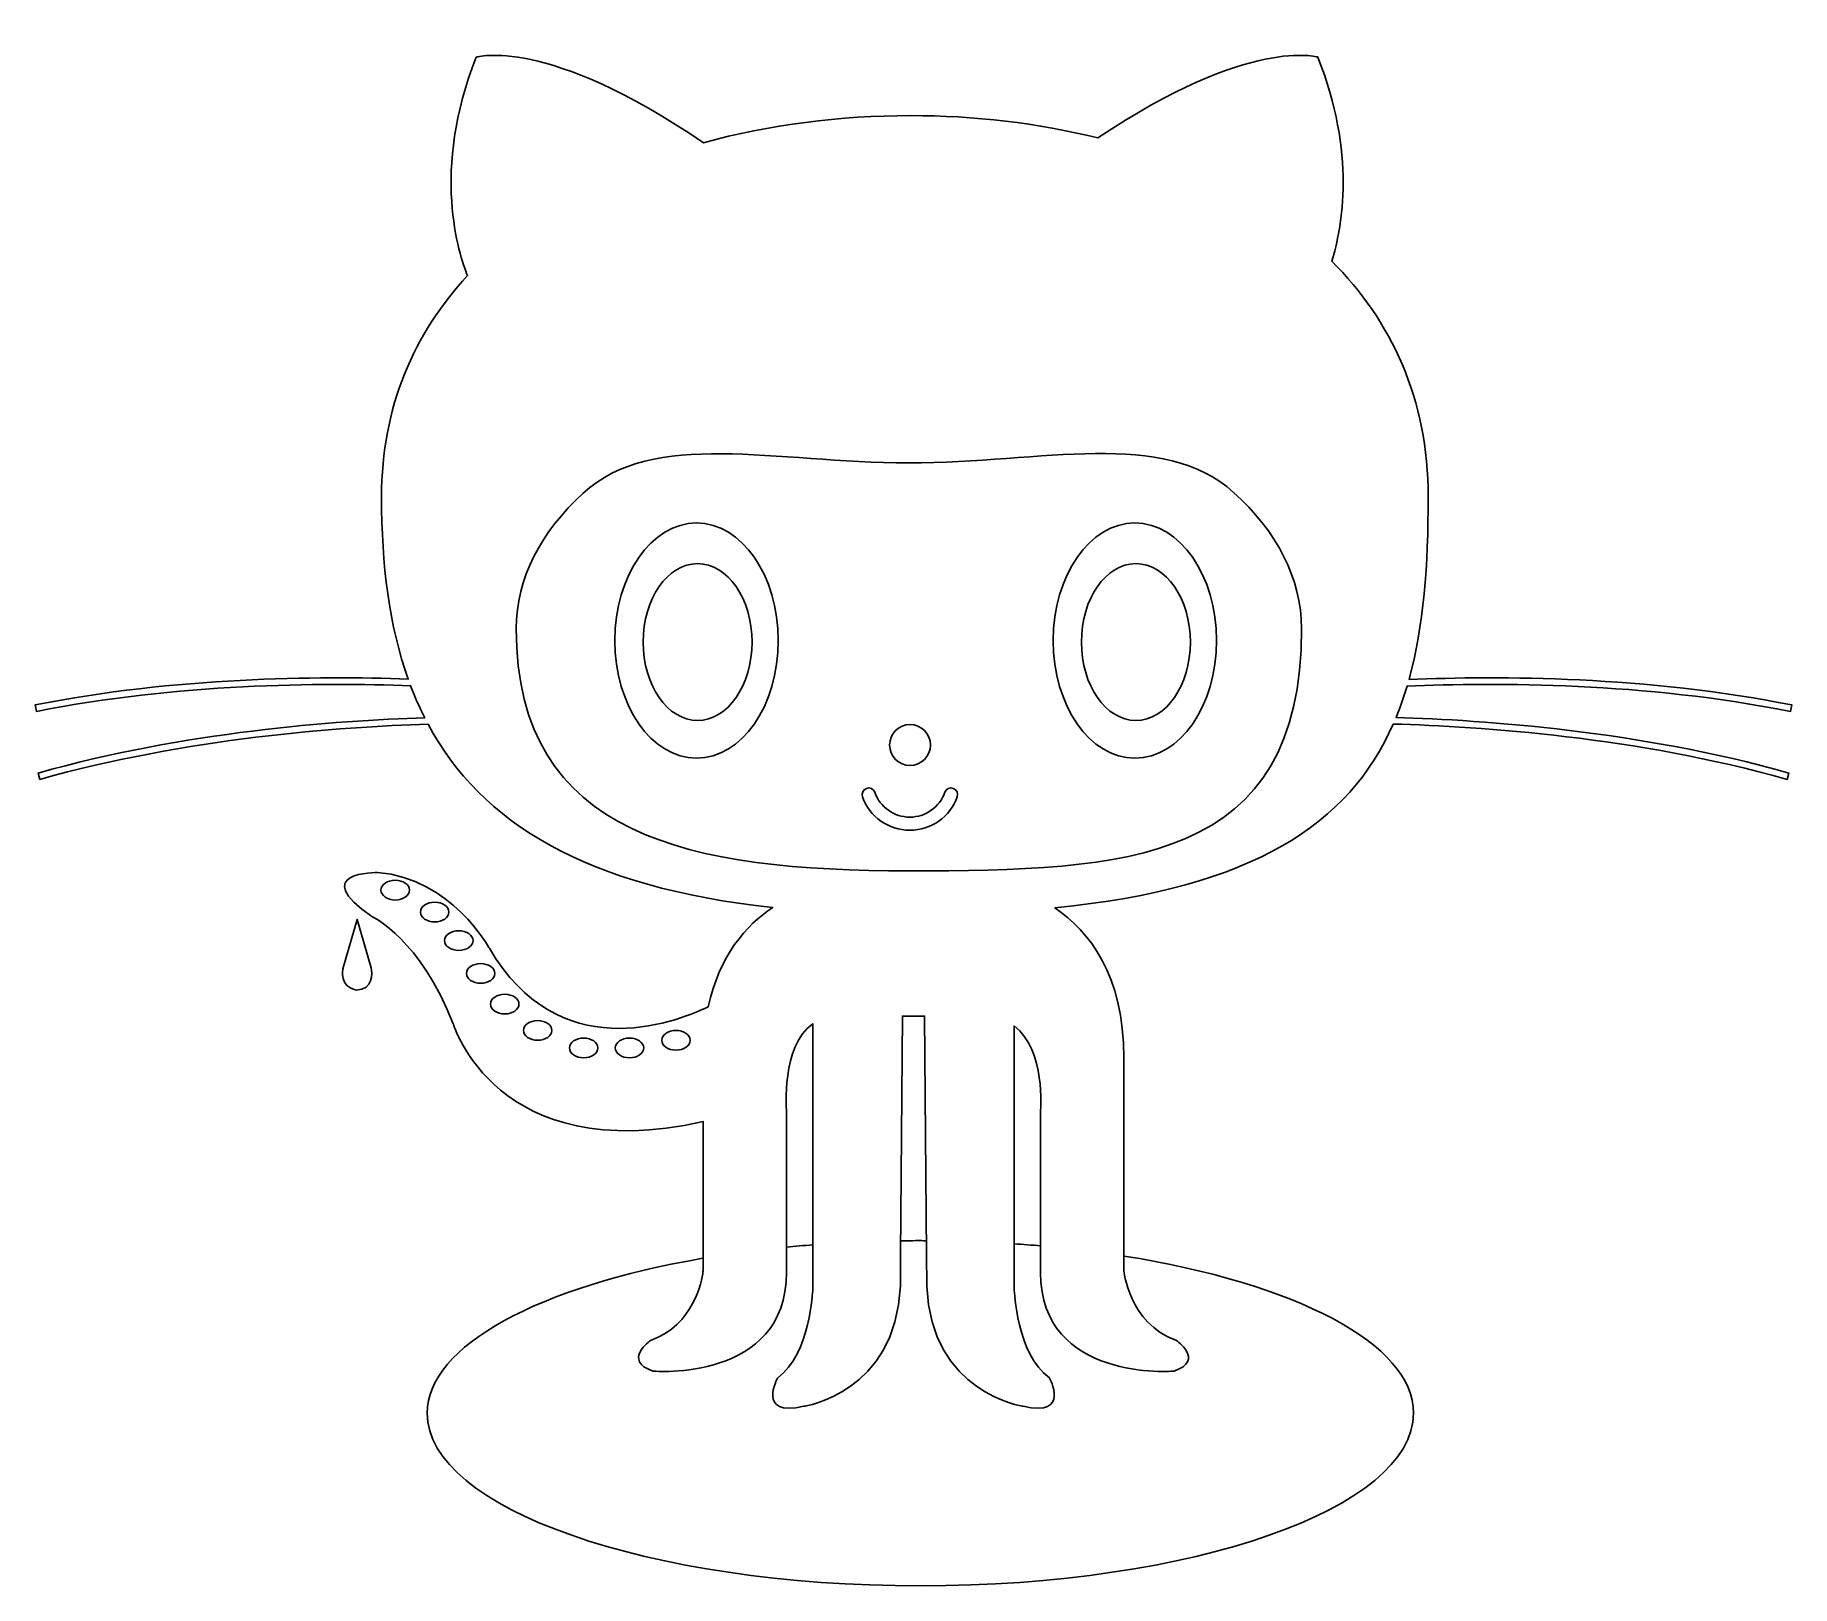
# Model space of a CAD drawing. Extents: x 0.25 to 2.75, y 0.57 to 2.77.
import ezdxf

# ---------------------------------------------------------------- set-up
doc = ezdxf.new("R2010")
doc.units = 0
doc.header["$MEASUREMENT"] = 0
doc.layers.add('LAYER_1', color=7, linetype='CONTINUOUS')

msp = doc.modelspace()

# ---------------------------------------------------------------- linework, layer by layer
at = {"layer": 'LAYER_1'}
for points in [[(1.9539, 2.1176), (1.9539, 2.1176)], [(1.2711, 1.9054), (1.2711, 1.9054)], [(1.3083, 1.9075), (1.3083, 1.9075)], [(1.8926, 1.9054), (1.8926, 1.9054)], [(1.9298, 1.9075), (1.9298, 1.9075)], [(1.524, 1.7594), (1.524, 1.7594)], [(1.4276, 1.6861), (1.4276, 1.6861)], [(0.7853, 1.5537), (0.7853, 1.5537)], [(0.8412, 1.5226), (0.8412, 1.5226)], [(0.7111, 1.5122), (0.7111, 1.5122)], [(0.8754, 1.4822), (0.8754, 1.4822)], [(0.9065, 1.4356), (0.9065, 1.4356)], [(0.9406, 1.3921), (0.9406, 1.3921)], [(0.9873, 1.3548), (0.9873, 1.3548)], [(1.0525, 1.3299), (1.0525, 1.3299)], [(1.1175, 1.3299), (1.1175, 1.3299)], [(1.1834, 1.3408), (1.1834, 1.3408)]]:
    msp.add_lwpolyline(points, dxfattribs=at)
for points, knots in [([(1.7983, 1.0156), (1.7983, 1.0156), (1.7983, 1.316), (1.7983, 1.316), (1.7983, 1.4335), (1.7488, 1.4958), (1.7004, 1.5286), (1.9825, 1.5566), (2.1178, 1.6477), (2.1802, 1.7892), (2.3038, 1.7858), (2.5261, 1.7708), (2.7388, 1.7107), (2.7388, 1.7107), (2.7413, 1.7197), (2.7413, 1.7197), (2.5299, 1.7794), (2.309, 1.7948), (2.1842, 1.7984), (2.1901, 1.8127), (2.1952, 1.8276), (2.1998, 1.8429), (2.3263, 1.8483), (2.5377, 1.8482), (2.7436, 1.807), (2.7436, 1.807), (2.7455, 1.8162), (2.7455, 1.8162), (2.5404, 1.8572), (2.3299, 1.8576), (2.2026, 1.8523), (2.2235, 1.9277), (2.2298, 2.0144), (2.2298, 2.1111), (2.2298, 2.2498), (2.1777, 2.3608), (2.0931, 2.4452), (2.1079, 2.4929), (2.1276, 2.5989), (2.0734, 2.7345), (2.0734, 2.7345), (1.9776, 2.7649), (1.7612, 2.62), (1.6764, 2.6412), (1.5861, 2.6517), (1.4957, 2.6517), (1.3963, 2.6517), (1.2958, 2.639), (1.2021, 2.6133), (0.9787, 2.7658), (0.88, 2.7345), (0.88, 2.7345), (0.8157, 2.5736), (0.8555, 2.4544), (0.8676, 2.4248), (0.7919, 2.3431), (0.7457, 2.2389), (0.7457, 2.1111), (0.7457, 2.0146), (0.7567, 1.9281), (0.7835, 1.8529), (0.6551, 1.8575), (0.4523, 1.8557), (0.2545, 1.8162), (0.2545, 1.8162), (0.2563, 1.807), (0.2563, 1.807), (0.4553, 1.8468), (0.6594, 1.8482), (0.787, 1.8434), (0.7929, 1.8278), (0.7995, 1.8127), (0.8069, 1.7981), (0.6807, 1.7941), (0.4652, 1.778), (0.2586, 1.7197), (0.2586, 1.7197), (0.2612, 1.7107), (0.2612, 1.7107), (0.4693, 1.7694), (0.6867, 1.7851), (0.8117, 1.789), (0.8871, 1.6484), (1.0358, 1.5576), (1.3003, 1.5291), (1.2628, 1.5039), (1.2245, 1.461), (1.209, 1.3884), (1.1578, 1.3639), (0.9959, 1.3042), (0.8987, 1.4713), (0.8987, 1.4713), (0.8443, 1.5708), (0.7402, 1.5786), (0.7402, 1.5786), (0.6392, 1.5801), (0.7332, 1.5156), (0.7332, 1.5156), (0.8008, 1.4838), (0.8474, 1.3641), (0.8474, 1.3641), (0.9082, 1.16), (1.2018, 1.2255), (1.2018, 1.2255), (1.2018, 1.0147), (1.2018, 1.0147), (1.2018, 1.0147), (1.2017, 1.0138), (1.2015, 1.0124)], [0, 0, 0, 0, 1, 1, 1, 2, 2, 2, 3, 3, 3, 4, 4, 4, 5, 5, 5, 6, 6, 6, 7, 7, 7, 8, 8, 8, 9, 9, 9, 10, 10, 10, 11, 11, 11, 12, 12, 12, 13, 13, 13, 14, 14, 14, 15, 15, 15, 16, 16, 16, 17, 17, 17, 18, 18, 18, 19, 19, 19, 20, 20, 20, 21, 21, 21, 22, 22, 22, 23, 23, 23, 24, 24, 24, 25, 25, 25, 26, 26, 26, 27, 27, 27, 28, 28, 28, 29, 29, 29, 30, 30, 30, 31, 31, 31, 32, 32, 32, 33, 33, 33, 34, 34, 34, 35, 35, 35, 36, 36, 36, 36]), ([(1.9539, 2.1176), (2.0146, 2.0626), (2.0502, 1.9961), (2.0502, 1.9245), (2.0502, 1.5901), (1.8009, 1.5811), (1.4934, 1.5811), (1.1859, 1.5811), (0.9367, 1.6274), (0.9367, 1.9245), (0.9367, 1.9957), (0.9717, 2.0617), (1.0317, 2.1165), (1.1318, 2.2079), (1.3012, 2.1595), (1.4934, 2.1595), (1.6848, 2.1595), (1.8536, 2.2084), (1.9539, 2.1176), (1.9539, 2.1176), (1.9539, 2.1176), (1.9539, 2.1176)], [0, 0, 0, 0, 1, 1, 1, 2, 2, 2, 3, 3, 3, 4, 4, 4, 5, 5, 5, 6, 6, 6, 7, 7, 7, 7]), ([(1.3083, 1.9075), (1.3083, 1.8154), (1.2564, 1.7407), (1.1925, 1.7407), (1.1285, 1.7407), (1.0766, 1.8154), (1.0766, 1.9075), (1.0766, 1.9996), (1.1285, 2.0742), (1.1925, 2.0742), (1.2564, 2.0742), (1.3083, 1.9996), (1.3083, 1.9075), (1.3083, 1.9075), (1.3083, 1.9075), (1.3083, 1.9075)], [0, 0, 0, 0, 1, 1, 1, 2, 2, 2, 3, 3, 3, 4, 4, 4, 5, 5, 5, 5]), ([(1.9298, 1.9075), (1.9298, 1.8154), (1.8779, 1.7407), (1.8139, 1.7407), (1.7499, 1.7407), (1.6981, 1.8154), (1.6981, 1.9075), (1.6981, 1.9996), (1.7499, 2.0742), (1.8139, 2.0742), (1.8779, 2.0742), (1.9298, 1.9996), (1.9298, 1.9075), (1.9298, 1.9075), (1.9298, 1.9075), (1.9298, 1.9075)], [0, 0, 0, 0, 1, 1, 1, 2, 2, 2, 3, 3, 3, 4, 4, 4, 5, 5, 5, 5]), ([(1.2711, 1.9054), (1.2711, 1.844), (1.2365, 1.7942), (1.1939, 1.7942), (1.1512, 1.7942), (1.1167, 1.844), (1.1167, 1.9054), (1.1167, 1.9668), (1.1512, 2.0166), (1.1939, 2.0166), (1.2365, 2.0166), (1.2711, 1.9668), (1.2711, 1.9054), (1.2711, 1.9054), (1.2711, 1.9054), (1.2711, 1.9054)], [0, 0, 0, 0, 1, 1, 1, 2, 2, 2, 3, 3, 3, 4, 4, 4, 5, 5, 5, 5]), ([(1.8926, 1.9054), (1.8926, 1.844), (1.858, 1.7942), (1.8153, 1.7942), (1.7727, 1.7942), (1.7381, 1.844), (1.7381, 1.9054), (1.7381, 1.9668), (1.7727, 2.0166), (1.8153, 2.0166), (1.858, 2.0166), (1.8926, 1.9668), (1.8926, 1.9054), (1.8926, 1.9054), (1.8926, 1.9054), (1.8926, 1.9054)], [0, 0, 0, 0, 1, 1, 1, 2, 2, 2, 3, 3, 3, 4, 4, 4, 5, 5, 5, 5]), ([(1.524, 1.7594), (1.524, 1.7434), (1.5111, 1.7304), (1.4951, 1.7304), (1.4791, 1.7304), (1.4661, 1.7434), (1.4661, 1.7594), (1.4661, 1.7754), (1.4791, 1.7884), (1.4951, 1.7884), (1.5111, 1.7884), (1.524, 1.7754), (1.524, 1.7594), (1.524, 1.7594), (1.524, 1.7594), (1.524, 1.7594)], [0, 0, 0, 0, 1, 1, 1, 2, 2, 2, 3, 3, 3, 4, 4, 4, 5, 5, 5, 5]), ([(1.4276, 1.6861), (1.4259, 1.691), (1.4284, 1.6963), (1.4332, 1.698), (1.4381, 1.6997), (1.4434, 1.6972), (1.4451, 1.6924), (1.4526, 1.6713), (1.4725, 1.6572), (1.4948, 1.6572), (1.5171, 1.6572), (1.5371, 1.6713), (1.5445, 1.6924), (1.5462, 1.6972), (1.5515, 1.6997), (1.5564, 1.698), (1.5613, 1.6963), (1.5638, 1.691), (1.5621, 1.6861), (1.552, 1.6577), (1.525, 1.6386), (1.4948, 1.6386), (1.4647, 1.6386), (1.4377, 1.6577), (1.4276, 1.6861), (1.4276, 1.6861), (1.4276, 1.6861), (1.4276, 1.6861)], [0, 0, 0, 0, 1, 1, 1, 2, 2, 2, 3, 3, 3, 4, 4, 4, 5, 5, 5, 6, 6, 6, 7, 7, 7, 8, 8, 8, 9, 9, 9, 9]), ([(0.7853, 1.5537), (0.7853, 1.546), (0.7762, 1.5397), (0.7651, 1.5397), (0.7539, 1.5397), (0.7449, 1.546), (0.7449, 1.5537), (0.7449, 1.5614), (0.7539, 1.5677), (0.7651, 1.5677), (0.7762, 1.5677), (0.7853, 1.5614), (0.7853, 1.5537), (0.7853, 1.5537), (0.7853, 1.5537), (0.7853, 1.5537)], [0, 0, 0, 0, 1, 1, 1, 2, 2, 2, 3, 3, 3, 4, 4, 4, 5, 5, 5, 5]), ([(0.8412, 1.5226), (0.8412, 1.5149), (0.8322, 1.5086), (0.821, 1.5086), (0.8099, 1.5086), (0.8008, 1.5149), (0.8008, 1.5226), (0.8008, 1.5303), (0.8099, 1.5366), (0.821, 1.5366), (0.8322, 1.5366), (0.8412, 1.5303), (0.8412, 1.5226), (0.8412, 1.5226), (0.8412, 1.5226), (0.8412, 1.5226)], [0, 0, 0, 0, 1, 1, 1, 2, 2, 2, 3, 3, 3, 4, 4, 4, 5, 5, 5, 5]), ([(0.7111, 1.5122), (0.7111, 1.5122), (0.6909, 1.4419), (0.6909, 1.4419), (0.6909, 1.4419), (0.6857, 1.4165), (0.7096, 1.412), (0.7346, 1.4125), (0.7326, 1.4359), (0.7308, 1.4435), (0.7308, 1.4435), (0.7111, 1.5122), (0.7111, 1.5122), (0.7111, 1.5122), (0.7111, 1.5122), (0.7111, 1.5122)], [0, 0, 0, 0, 1, 1, 1, 2, 2, 2, 3, 3, 3, 4, 4, 4, 5, 5, 5, 5]), ([(0.8754, 1.4822), (0.8754, 1.4745), (0.8663, 1.4682), (0.8552, 1.4682), (0.844, 1.4682), (0.835, 1.4745), (0.835, 1.4822), (0.835, 1.4899), (0.844, 1.4962), (0.8552, 1.4962), (0.8663, 1.4962), (0.8754, 1.4899), (0.8754, 1.4822), (0.8754, 1.4822), (0.8754, 1.4822), (0.8754, 1.4822)], [0, 0, 0, 0, 1, 1, 1, 2, 2, 2, 3, 3, 3, 4, 4, 4, 5, 5, 5, 5]), ([(0.9065, 1.4356), (0.9065, 1.4279), (0.8974, 1.4216), (0.8863, 1.4216), (0.8751, 1.4216), (0.8661, 1.4279), (0.8661, 1.4356), (0.8661, 1.4433), (0.8751, 1.4496), (0.8863, 1.4496), (0.8974, 1.4496), (0.9065, 1.4433), (0.9065, 1.4356), (0.9065, 1.4356), (0.9065, 1.4356), (0.9065, 1.4356)], [0, 0, 0, 0, 1, 1, 1, 2, 2, 2, 3, 3, 3, 4, 4, 4, 5, 5, 5, 5]), ([(0.9406, 1.3921), (0.9406, 1.3844), (0.9316, 1.3781), (0.9205, 1.3781), (0.9093, 1.3781), (0.9002, 1.3844), (0.9002, 1.3921), (0.9002, 1.3998), (0.9093, 1.4061), (0.9205, 1.4061), (0.9316, 1.4061), (0.9406, 1.3998), (0.9406, 1.3921), (0.9406, 1.3921), (0.9406, 1.3921), (0.9406, 1.3921)], [0, 0, 0, 0, 1, 1, 1, 2, 2, 2, 3, 3, 3, 4, 4, 4, 5, 5, 5, 5]), ([(1.4817, 1.0372), (1.4817, 1.0372), (1.4843, 1.3751), (1.4843, 1.3751), (1.4843, 1.3751), (1.5157, 1.3751), (1.5157, 1.3751), (1.5157, 1.3751), (1.5183, 1.0374), (1.5183, 1.0374)], [0, 0, 0, 0, 1, 1, 1, 2, 2, 2, 3, 3, 3, 3]), ([(0.9873, 1.3548), (0.9873, 1.3471), (0.9782, 1.3408), (0.9671, 1.3408), (0.9559, 1.3408), (0.9469, 1.3471), (0.9469, 1.3548), (0.9469, 1.3625), (0.9559, 1.3688), (0.9671, 1.3688), (0.9782, 1.3688), (0.9873, 1.3625), (0.9873, 1.3548), (0.9873, 1.3548), (0.9873, 1.3548), (0.9873, 1.3548)], [0, 0, 0, 0, 1, 1, 1, 2, 2, 2, 3, 3, 3, 4, 4, 4, 5, 5, 5, 5]), ([(1.1834, 1.3408), (1.1834, 1.333), (1.1743, 1.3268), (1.1632, 1.3268), (1.152, 1.3268), (1.143, 1.333), (1.143, 1.3408), (1.143, 1.3485), (1.152, 1.3548), (1.1632, 1.3548), (1.1743, 1.3548), (1.1834, 1.3485), (1.1834, 1.3408), (1.1834, 1.3408), (1.1834, 1.3408), (1.1834, 1.3408)], [0, 0, 0, 0, 1, 1, 1, 2, 2, 2, 3, 3, 3, 4, 4, 4, 5, 5, 5, 5]), ([(1.3198, 1.0282), (1.3198, 1.0282), (1.3198, 1.2415), (1.3198, 1.2415), (1.3198, 1.2415), (1.3123, 1.3326), (1.3571, 1.3643), (1.3571, 1.3643), (1.3571, 1.0315), (1.3571, 1.0315)], [0, 0, 0, 0, 1, 1, 1, 2, 2, 2, 3, 3, 3, 3]), ([(1.6429, 1.0329), (1.6429, 1.0329), (1.6429, 1.3611), (1.6429, 1.3611), (1.6877, 1.3262), (1.6802, 1.2415), (1.6802, 1.2415), (1.6802, 1.2415), (1.6802, 1.0301), (1.6802, 1.0301)], [0, 0, 0, 0, 1, 1, 1, 2, 2, 2, 3, 3, 3, 3]), ([(1.0525, 1.3299), (1.0525, 1.3222), (1.0435, 1.316), (1.0323, 1.316), (1.0212, 1.316), (1.0121, 1.3222), (1.0121, 1.3299), (1.0121, 1.3377), (1.0212, 1.3439), (1.0323, 1.3439), (1.0435, 1.3439), (1.0525, 1.3377), (1.0525, 1.3299), (1.0525, 1.3299), (1.0525, 1.3299), (1.0525, 1.3299)], [0, 0, 0, 0, 1, 1, 1, 2, 2, 2, 3, 3, 3, 4, 4, 4, 5, 5, 5, 5]), ([(1.1175, 1.3299), (1.1175, 1.3222), (1.1084, 1.316), (1.0973, 1.316), (1.0861, 1.316), (1.0771, 1.3222), (1.0771, 1.3299), (1.0771, 1.3377), (1.0861, 1.3439), (1.0973, 1.3439), (1.1084, 1.3439), (1.1175, 1.3377), (1.1175, 1.3299), (1.1175, 1.3299), (1.1175, 1.3299), (1.1175, 1.3299)], [0, 0, 0, 0, 1, 1, 1, 2, 2, 2, 3, 3, 3, 4, 4, 4, 5, 5, 5, 5]), ([(1.5183, 1.0567), (1.5155, 1.0567), (1.5126, 1.0568), (1.5098, 1.0568), (1.5004, 1.0568), (1.491, 1.0567), (1.4817, 1.0566)], [0, 0, 0, 0, 1, 1, 1, 2, 2, 2, 2]), ([(1.2015, 1.0318), (0.97, 0.9919), (0.8106, 0.9085), (0.8106, 0.8121), (0.8106, 0.6769), (1.1236, 0.5674), (1.5098, 0.5674), (1.8959, 0.5674), (2.2089, 0.6769), (2.2089, 0.8121), (2.2089, 0.9112), (2.0404, 0.9965), (1.7983, 1.035), (1.7983, 1.035), (1.7983, 1.034), (1.7983, 1.034)], [0, 0, 0, 0, 1, 1, 1, 2, 2, 2, 3, 3, 3, 4, 4, 4, 5, 5, 5, 5]), ([(1.2015, 1.0124), (1.1999, 1.0001), (1.1887, 0.9376), (1.1272, 0.9153), (1.1272, 0.9153), (1.0868, 0.8873), (1.1303, 0.8718), (1.1303, 0.8718), (1.3198, 0.8562), (1.3198, 1.0116), (1.3198, 1.0116), (1.3198, 1.0282), (1.3198, 1.0282)], [0, 0, 0, 0, 1, 1, 1, 2, 2, 2, 3, 3, 3, 4, 4, 4, 4]), ([(1.3571, 1.0315), (1.3571, 1.0315), (1.3571, 0.9867), (1.3571, 0.9867), (1.3571, 0.9867), (1.354, 0.8966), (1.3074, 0.8624), (1.3074, 0.8624), (1.2763, 0.8065), (1.3447, 0.822), (1.3447, 0.822), (1.4751, 0.8407), (1.4814, 0.9929), (1.4814, 0.9929), (1.4817, 1.0372), (1.4817, 1.0372)], [0, 0, 0, 0, 1, 1, 1, 2, 2, 2, 3, 3, 3, 4, 4, 4, 5, 5, 5, 5]), ([(1.5183, 1.0374), (1.5183, 1.0374), (1.5187, 0.9929), (1.5187, 0.9929), (1.5249, 0.8407), (1.6554, 0.822), (1.6554, 0.822), (1.7237, 0.8065), (1.6926, 0.8624), (1.6926, 0.8624), (1.646, 0.8966), (1.6429, 0.9867), (1.6429, 0.9867), (1.6429, 0.9867), (1.6429, 1.0329), (1.6429, 1.0329)], [0, 0, 0, 0, 1, 1, 1, 2, 2, 2, 3, 3, 3, 4, 4, 4, 5, 5, 5, 5]), ([(1.6802, 1.0301), (1.6802, 1.0301), (1.6802, 1.0116), (1.6802, 1.0116), (1.6802, 0.8562), (1.8697, 0.8718), (1.8697, 0.8718), (1.9132, 0.8873), (1.8728, 0.9153), (1.8728, 0.9153), (1.8045, 0.9401), (1.7983, 1.0147), (1.7983, 1.0147), (1.7983, 1.0147), (1.7983, 1.0156), (1.7983, 1.0156)], [0, 0, 0, 0, 1, 1, 1, 2, 2, 2, 3, 3, 3, 4, 4, 4, 5, 5, 5, 5])]:
    msp.add_open_spline(points, degree=3, knots=knots, dxfattribs=at)
for points in [[(1.3571, 1.0509), (1.3445, 1.0499), (1.3321, 1.0488), (1.3198, 1.0476)], [(1.6802, 1.0495), (1.6679, 1.0505), (1.6555, 1.0515), (1.6429, 1.0523)]]:
    msp.add_open_spline(points, degree=3, dxfattribs=at)

doc.saveas('drawing.dxf')
